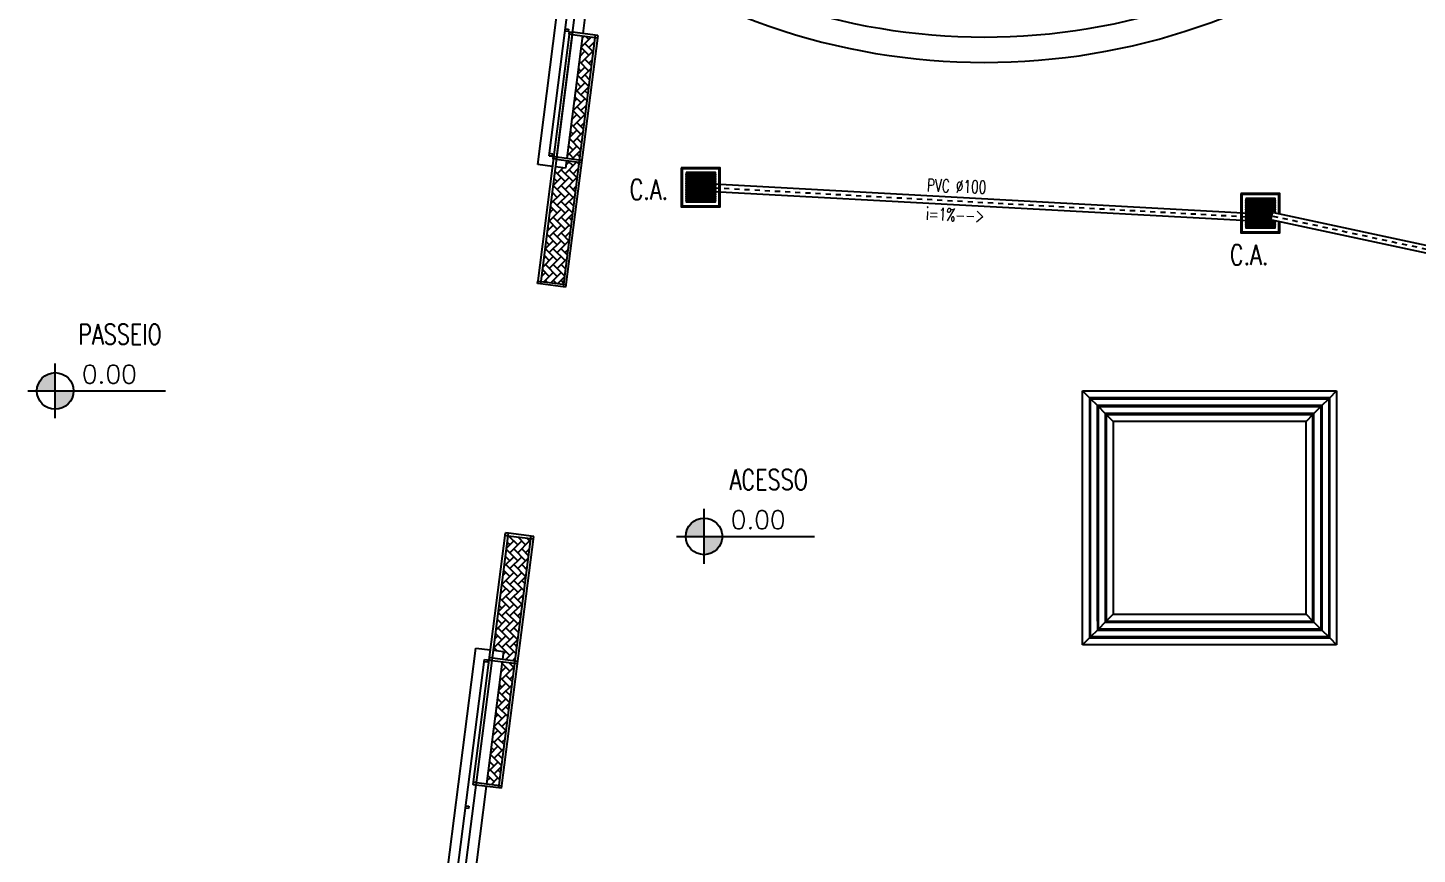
# Model space of a CAD drawing. Header units: inches. Extents: x 542650 to 544515, y 9574150 to 9574595.
# Drawn here: x 542741.05 to 542768.4, y 9574208.17 to 9574224.45 of the extents above; entities that cross this region are included whole.
import ezdxf
from ezdxf.enums import TextEntityAlignment as Align

# ---------------------------------------------------------------- set-up
doc = ezdxf.new("R2010")
doc.units = ezdxf.units.IN
doc.header["$MEASUREMENT"] = 0
doc.linetypes.add('DASHDOT', pattern=[1, 0.5, -0.25, 0, -0.25])
for name, color, linetype in [('EIXO', 8, 'Continuous'), ('I-ARQ', 8, 'Continuous'), ('I-NORMO_ARQ', 8, 'Continuous'), ('I-NORMO_INST', 4, 'Continuous'), ('I-PLUVIAL', 90, 'Continuous')]:
    doc.layers.add(name, color=color, linetype=linetype)
doc.styles.add('125', font='ROMANS.SHX', dxfattribs={"width": 0.7, "height": 0.25})
doc.styles.add('50', font='ROMANS.SHX', dxfattribs={"width": 0.7, "height": 0.1})
doc.styles.add('ROMANS', font='romans', dxfattribs={"height": 0.2})

# ---------------------------------------------------------------- blocks, each defined once
blk = doc.blocks.new('*U26')
at = {"color": 2}
blk.add_wipeout([(0.079, 0.008), (1.213, -10.594), (1.055, -10.611), (-0.079, -0.008)], dxfattribs=at)
for p, q in [((0.075, 0.008), (1.208, -10.594)), ((-0.075, -0.008), (1.059, -10.61))]:
    blk.add_line(p, q)
at = {"layer": 'EIXO', "linetype": 'DASHDOT', "ltscale": 0.01}
blk.add_line((0, 0), (1.134, -10.602), dxfattribs=at)
blk = doc.blocks.new('CAG')
at = {"color": 2, "ltscale": 0.5}
blk.add_wipeout([(-0.302, 0.302), (-0.302, -0.302), (0.302, -0.302), (0.302, 0.302)], dxfattribs=at)
at = {"ltscale": 0.5}
blk.add_lwpolyline([(-0.4, 0.4), (-0.4, -0.4), (0.4, -0.4), (0.4, 0.4)], close=True, dxfattribs=at)
at = {"color": 8, "ltscale": 0.5}
for points in [[(-0.38, 0.38), (-0.38, -0.38), (0.38, -0.38), (0.38, 0.38)], [(-0.3, 0.3), (-0.3, -0.3), (0.3, -0.3), (0.3, 0.3)], [(-0.3, 0.26875), (0.3, 0.26875), (0.3, 0.25625), (-0.3, 0.25625)], [(-0.3, 0.23125), (0.3, 0.23125), (0.3, 0.21875), (-0.3, 0.21875)], [(-0.3, 0.19375), (0.3, 0.19375), (0.3, 0.18125), (-0.3, 0.18125)], [(-0.3, 0.15625), (0.3, 0.15625), (0.3, 0.14375), (-0.3, 0.14375)], [(-0.3, 0.11875), (0.3, 0.11875), (0.3, 0.10625), (-0.3, 0.10625)], [(-0.3, 0.08125), (0.3, 0.08125), (0.3, 0.06875), (-0.3, 0.06875)], [(-0.3, 0.04375), (0.3, 0.04375), (0.3, 0.03125), (-0.3, 0.03125)], [(-0.3, 0.00625), (0.3, 0.00625), (0.3, -0.00625), (-0.3, -0.00625)], [(-0.3, -0.03125), (0.3, -0.03125), (0.3, -0.04375), (-0.3, -0.04375)], [(-0.3, -0.06875), (0.3, -0.06875), (0.3, -0.08125), (-0.3, -0.08125)], [(-0.3, -0.10625), (0.3, -0.10625), (0.3, -0.11875), (-0.3, -0.11875)], [(-0.3, -0.14375), (0.3, -0.14375), (0.3, -0.15625), (-0.3, -0.15625)], [(-0.3, -0.18125), (0.3, -0.18125), (0.3, -0.19375), (-0.3, -0.19375)], [(-0.3, -0.21875), (0.3, -0.21875), (0.3, -0.23125), (-0.3, -0.23125)], [(-0.3, -0.25625), (0.3, -0.25625), (0.3, -0.26875), (-0.3, -0.26875)]]:
    blk.add_lwpolyline(points, close=True, dxfattribs=at)
blk = doc.blocks.new('*U56')
at = {"color": 2}
blk.add_wipeout([(0.077, 0.021), (3.496, -12.638), (3.342, -12.679), (-0.077, -0.021)], dxfattribs=at)
for p, q in [((0.072, 0.02), (3.491, -12.639)), ((-0.072, -0.02), (3.346, -12.678))]:
    blk.add_line(p, q)
at = {"layer": 'EIXO', "linetype": 'DASHDOT', "ltscale": 0.01}
blk.add_line((0, 0), (3.419, -12.658), dxfattribs=at)

msp = doc.modelspace()

# ---------------------------------------------------------------- hatches: boundary and pattern name
at = {"layer": 'I-ARQ'}
h = msp.add_hatch(color=256, dxfattribs=at)
h.paths.add_polyline_path([(542741.946, 9574217.293), (542741.586, 9574217.293), (542741.586, 9574216.933, 0.414214)])
h.paths.add_polyline_path([(542741.586, 9574217.653, 0.414214), (542741.226, 9574217.293), (542741.586, 9574217.293)])
h = msp.add_hatch(color=256, dxfattribs=at)
h.paths.add_polyline_path([(542754.722, 9574214.427), (542754.362, 9574214.427), (542754.362, 9574214.067, 0.414214)])
h.paths.add_polyline_path([(542754.362, 9574214.787, 0.414214), (542754.002, 9574214.427), (542754.362, 9574214.427)])

# ---------------------------------------------------------------- linework, layer by layer
for p, q in [((542751.087, 9574221.75), (542755.46, 9574255.928)), ((542751.311, 9574221.923), (542755.659, 9574255.903)), ((542751.46, 9574221.904), (542755.808, 9574255.884)), ((542752.323, 9574227.072), (542751.972, 9574224.334)), ((542751.625, 9574224.378), (542751.631, 9574224.428)), ((542751.631, 9574224.428), (542751.691, 9574224.42)), ((542751.691, 9574224.42), (542751.685, 9574224.371)), ((542751.714, 9574224.367), (542751.08, 9574219.407)), ((542751.774, 9574224.359), (542751.139, 9574219.4)), ((542752.22, 9574224.302), (542751.586, 9574219.343)), ((542751.685, 9574224.371), (542751.625, 9574224.378)), ((542752.27, 9574224.296), (542751.635, 9574219.336)), ((542751.966, 9574224.284), (542751.658, 9574221.879)), ((542751.767, 9574224.31), (542752.263, 9574224.246)), ((542752.27, 9574224.296), (542751.774, 9574224.359)), ((542751.937, 9574224.06), (542752.139, 9574224.262)), ((542751.96, 9574224.238), (542752.001, 9574224.28)), ((542752.015, 9574224.138), (542752.178, 9574223.975)), ((542752.033, 9574224.276), (542752.093, 9574224.216)), ((542752.093, 9574224.06), (542752.203, 9574224.171)), ((542752.171, 9574224.138), (542752.196, 9574224.113)), ((542752.212, 9574224.253), (542752.214, 9574224.251)), ((542751.914, 9574223.882), (542752.015, 9574223.983)), ((542751.92, 9574223.923), (542751.937, 9574223.905)), ((542751.937, 9574224.061), (542752.093, 9574223.905)), ((542751.937, 9574223.749), (542752.171, 9574223.983)), ((542751.869, 9574223.525), (542752.015, 9574223.672)), ((542751.884, 9574223.647), (542751.937, 9574223.594)), ((542751.902, 9574223.785), (542752.093, 9574223.594)), ((542751.937, 9574223.438), (542752.135, 9574223.636)), ((542752.015, 9574223.827), (542752.143, 9574223.699)), ((542752.093, 9574223.749), (542752.158, 9574223.814)), ((542751.823, 9574223.168), (542752.015, 9574223.36)), ((542751.846, 9574223.347), (542751.86, 9574223.36)), ((542751.849, 9574223.371), (542751.937, 9574223.283)), ((542751.867, 9574223.509), (542752.09, 9574223.286)), ((542752.015, 9574223.516), (542752.108, 9574223.423)), ((542752.093, 9574223.438), (542752.112, 9574223.457)), ((542751.782, 9574222.816), (542752.015, 9574223.049)), ((542751.8, 9574222.99), (542751.86, 9574223.049)), ((542751.814, 9574223.095), (542751.937, 9574222.971)), ((542751.86, 9574223.205), (542752.055, 9574223.01)), ((542751.937, 9574223.127), (542752.089, 9574223.279)), ((542752.015, 9574223.205), (542752.072, 9574223.148)), ((542751.778, 9574222.819), (542751.937, 9574222.66)), ((542751.86, 9574222.894), (542752.019, 9574222.734)), ((542751.937, 9574222.816), (542752.044, 9574222.922)), ((542752.015, 9574222.894), (542752.037, 9574222.872)), ((542751.743, 9574222.544), (542751.937, 9574222.349)), ((542751.755, 9574222.633), (542751.86, 9574222.738)), ((542751.761, 9574222.681), (542751.782, 9574222.66)), ((542751.782, 9574222.505), (542752.015, 9574222.738)), ((542751.86, 9574222.583), (542751.984, 9574222.458)), ((542751.937, 9574222.505), (542751.998, 9574222.565)), ((542751.708, 9574222.268), (542751.931, 9574222.044)), ((542751.709, 9574222.276), (542751.86, 9574222.427)), ((542751.725, 9574222.406), (542751.782, 9574222.349)), ((542751.782, 9574222.194), (542751.975, 9574222.387)), ((542751.86, 9574222.271), (542751.949, 9574222.182)), ((542751.311, 9574221.923), (542751.317, 9574221.973)), ((542751.317, 9574221.973), (542751.377, 9574221.965)), ((542751.377, 9574221.965), (542751.37, 9574221.916)), ((542751.663, 9574221.919), (542751.86, 9574222.116)), ((542751.686, 9574222.098), (542751.704, 9574222.116)), ((542751.69, 9574222.13), (542751.782, 9574222.038)), ((542751.704, 9574221.96), (542751.804, 9574221.86)), ((542751.782, 9574221.883), (542751.929, 9574222.03)), ((542751.86, 9574221.96), (542751.914, 9574221.906)), ((542751.937, 9574222.194), (542751.952, 9574222.208)), ((542751.375, 9574221.714), (542751.087, 9574221.75)), ((542751.311, 9574221.923), (542751.46, 9574221.904)), ((542751.37, 9574221.916), (542751.311, 9574221.923)), ((542751.432, 9574221.688), (542751.448, 9574221.704)), ((542751.633, 9574221.681), (542751.434, 9574221.706)), ((542751.453, 9574221.855), (542751.949, 9574221.791)), ((542751.46, 9574221.904), (542751.952, 9574221.841)), ((542751.471, 9574221.571), (542751.586, 9574221.687)), ((542751.626, 9574221.571), (542751.858, 9574221.803)), ((542751.652, 9574221.829), (542751.633, 9574221.681)), ((542751.64, 9574221.741), (542751.704, 9574221.805)), ((542751.683, 9574221.825), (542751.782, 9574221.727)), ((542751.782, 9574221.571), (542751.884, 9574221.673)), ((542751.862, 9574221.803), (542751.896, 9574221.768)), ((542751.386, 9574221.331), (542751.549, 9574221.494)), ((542751.406, 9574221.481), (542751.471, 9574221.416)), ((542751.423, 9574221.619), (542751.626, 9574221.416)), ((542751.471, 9574221.26), (542751.704, 9574221.494)), ((542751.549, 9574221.649), (542751.782, 9574221.416)), ((542751.626, 9574221.26), (542751.86, 9574221.494)), ((542751.704, 9574221.649), (542751.861, 9574221.493)), ((542751.86, 9574221.649), (542751.878, 9574221.631)), ((542751.341, 9574220.975), (542751.549, 9574221.182)), ((542751.364, 9574221.153), (542751.393, 9574221.182)), ((542751.37, 9574221.205), (542751.471, 9574221.105)), ((542751.393, 9574221.338), (542751.626, 9574221.105)), ((542751.471, 9574220.949), (542751.704, 9574221.182)), ((542751.549, 9574221.338), (542751.782, 9574221.105)), ((542751.626, 9574220.949), (542751.815, 9574221.138)), ((542751.704, 9574221.338), (542751.825, 9574221.217)), ((542751.782, 9574221.26), (542751.838, 9574221.316)), ((542751.315, 9574220.638), (542751.549, 9574220.871)), ((542751.318, 9574220.796), (542751.393, 9574220.871)), ((542751.335, 9574220.929), (542751.471, 9574220.794)), ((542751.393, 9574221.027), (542751.626, 9574220.794)), ((542751.471, 9574220.638), (542751.704, 9574220.871)), ((542751.549, 9574221.027), (542751.772, 9574220.803)), ((542751.704, 9574221.027), (542751.79, 9574220.941)), ((542751.782, 9574220.949), (542751.792, 9574220.96)), ((542751.3, 9574220.654), (542751.471, 9574220.482)), ((542751.393, 9574220.716), (542751.626, 9574220.482)), ((542751.549, 9574220.716), (542751.737, 9574220.527)), ((542751.626, 9574220.638), (542751.77, 9574220.781)), ((542751.704, 9574220.716), (542751.755, 9574220.665)), ((542751.264, 9574220.378), (542751.471, 9574220.171)), ((542751.272, 9574220.439), (542751.393, 9574220.56)), ((542751.282, 9574220.516), (542751.315, 9574220.482)), ((542751.315, 9574220.327), (542751.549, 9574220.56)), ((542751.393, 9574220.405), (542751.626, 9574220.171)), ((542751.471, 9574220.327), (542751.704, 9574220.56)), ((542751.549, 9574220.405), (542751.702, 9574220.251)), ((542751.626, 9574220.327), (542751.724, 9574220.425)), ((542751.704, 9574220.405), (542751.719, 9574220.389)), ((542751.227, 9574220.083), (542751.393, 9574220.249)), ((542751.237, 9574220.094), (542751.471, 9574219.86)), ((542751.247, 9574220.24), (542751.315, 9574220.171)), ((542751.315, 9574220.016), (542751.549, 9574220.249)), ((542751.393, 9574220.094), (542751.626, 9574219.86)), ((542751.471, 9574220.016), (542751.701, 9574220.246)), ((542751.549, 9574220.094), (542751.667, 9574219.976)), ((542751.626, 9574220.016), (542751.678, 9574220.068)), ((542751.181, 9574219.726), (542751.393, 9574219.938)), ((542751.204, 9574219.904), (542751.237, 9574219.938)), ((542751.211, 9574219.964), (542751.315, 9574219.86)), ((542751.237, 9574219.782), (542751.471, 9574219.549)), ((542751.315, 9574219.705), (542751.549, 9574219.938)), ((542751.393, 9574219.782), (542751.614, 9574219.562)), ((542751.471, 9574219.705), (542751.656, 9574219.889)), ((542751.549, 9574219.782), (542751.631, 9574219.7)), ((542751.158, 9574219.548), (542751.237, 9574219.627)), ((542751.158, 9574219.55), (542751.16, 9574219.549)), ((542751.176, 9574219.688), (542751.315, 9574219.549)), ((542751.208, 9574219.442), (542751.393, 9574219.627)), ((542751.346, 9574219.424), (542751.549, 9574219.627)), ((542751.483, 9574219.406), (542751.61, 9574219.533)), ((542751.626, 9574219.705), (542751.633, 9574219.711)), ((542751.635, 9574219.336), (542751.139, 9574219.4)), ((542751.146, 9574219.449), (542751.642, 9574219.386)), ((542751.237, 9574219.471), (542751.276, 9574219.433)), ((542751.393, 9574219.471), (542751.454, 9574219.41)), ((542751.549, 9574219.471), (542751.596, 9574219.424)), ((542741.586, 9574216.753), (542741.586, 9574217.833)), ((542741.046, 9574217.293), (542743.759, 9574217.293)), ((542754.362, 9574213.887), (542754.362, 9574214.967)), ((542749.817, 9574209.538), (542750.451, 9574214.498)), ((542749.876, 9574209.53), (542750.511, 9574214.49)), ((542750.323, 9574209.473), (542750.957, 9574214.433)), ((542750.372, 9574209.467), (542751.007, 9574214.426)), ((542750.473, 9574214.196), (542750.615, 9574214.338)), ((542750.488, 9574214.309), (542750.537, 9574214.26)), ((542750.505, 9574214.44), (542751.001, 9574214.377)), ((542751.007, 9574214.426), (542750.511, 9574214.49)), ((542750.514, 9574214.439), (542750.693, 9574214.26)), ((542750.537, 9574214.415), (542750.556, 9574214.434)), ((542750.537, 9574214.104), (542750.771, 9574214.338)), ((542750.692, 9574214.416), (542750.849, 9574214.26)), ((542750.693, 9574214.415), (542750.694, 9574214.416)), ((542750.693, 9574214.104), (542750.926, 9574214.338)), ((542750.87, 9574214.393), (542750.943, 9574214.321)), ((542753.822, 9574214.427), (542756.535, 9574214.427)), ((542750.428, 9574213.839), (542750.615, 9574214.027)), ((542750.45, 9574214.017), (542750.46, 9574214.027)), ((542750.453, 9574214.034), (542750.537, 9574213.949)), ((542750.47, 9574214.172), (542750.693, 9574213.949)), ((542750.537, 9574213.793), (542750.771, 9574214.027)), ((542750.615, 9574214.182), (542750.849, 9574213.949)), ((542750.771, 9574214.182), (542750.908, 9574214.045)), ((542750.849, 9574214.104), (542750.925, 9574214.181)), ((542750.417, 9574213.758), (542750.537, 9574213.638)), ((542750.46, 9574213.871), (542750.693, 9574213.638)), ((542750.615, 9574213.871), (542750.849, 9574213.638)), ((542750.693, 9574213.793), (542750.902, 9574214.003)), ((542750.771, 9574213.871), (542750.872, 9574213.769)), ((542750.849, 9574213.793), (542750.879, 9574213.824)), ((542750.382, 9574213.482), (542750.615, 9574213.715)), ((542750.382, 9574213.482), (542750.537, 9574213.327)), ((542750.405, 9574213.661), (542750.46, 9574213.715)), ((542750.46, 9574213.56), (542750.693, 9574213.327)), ((542750.537, 9574213.482), (542750.771, 9574213.715)), ((542750.615, 9574213.56), (542750.819, 9574213.356)), ((542750.693, 9574213.482), (542750.857, 9574213.646)), ((542750.771, 9574213.56), (542750.837, 9574213.493)), ((542750.347, 9574213.206), (542750.537, 9574213.015)), ((542750.359, 9574213.304), (542750.46, 9574213.404)), ((542750.364, 9574213.344), (542750.382, 9574213.327)), ((542750.382, 9574213.171), (542750.615, 9574213.404)), ((542750.46, 9574213.249), (542750.693, 9574213.015)), ((542750.537, 9574213.171), (542750.771, 9574213.404)), ((542750.615, 9574213.249), (542750.784, 9574213.08)), ((542750.693, 9574213.171), (542750.811, 9574213.289)), ((542750.771, 9574213.249), (542750.802, 9574213.218)), ((542750.311, 9574212.93), (542750.537, 9574212.704)), ((542750.314, 9574212.947), (542750.46, 9574213.093)), ((542750.329, 9574213.068), (542750.382, 9574213.015)), ((542750.382, 9574212.86), (542750.615, 9574213.093)), ((542750.46, 9574212.938), (542750.693, 9574212.704)), ((542750.537, 9574212.86), (542750.771, 9574213.093)), ((542750.615, 9574212.938), (542750.749, 9574212.804)), ((542750.693, 9574212.86), (542750.765, 9574212.932)), ((542750.268, 9574212.59), (542750.46, 9574212.782)), ((542750.291, 9574212.769), (542750.304, 9574212.782)), ((542750.294, 9574212.792), (542750.382, 9574212.704)), ((542750.382, 9574212.549), (542750.615, 9574212.782)), ((542750.537, 9574212.549), (542750.742, 9574212.754)), ((542750.226, 9574212.238), (542750.46, 9574212.471)), ((542750.245, 9574212.412), (542750.304, 9574212.471)), ((542750.258, 9574212.517), (542750.382, 9574212.393)), ((542750.304, 9574212.626), (542750.537, 9574212.393)), ((542750.382, 9574212.238), (542750.615, 9574212.471)), ((542750.46, 9574212.626), (542750.693, 9574212.393)), ((542750.537, 9574212.238), (542750.697, 9574212.397)), ((542750.615, 9574212.626), (542750.714, 9574212.528)), ((542750.693, 9574212.549), (542750.72, 9574212.575)), ((542743.71, 9574164.095), (542749.869, 9574212.228)), ((542749.869, 9574212.228), (542750.156, 9574212.191)), ((542750.216, 9574212.184), (542750.414, 9574212.158)), ((542750.223, 9574212.241), (542750.29, 9574212.174)), ((542750.304, 9574212.315), (542750.537, 9574212.082)), ((542750.414, 9574212.158), (542750.395, 9574212.01)), ((542750.408, 9574212.108), (542750.46, 9574212.16)), ((542750.457, 9574212.002), (542750.615, 9574212.16)), ((542750.46, 9574212.315), (542750.661, 9574212.114)), ((542750.615, 9574212.315), (542750.678, 9574212.252)), ((542743.887, 9574163.903), (542750.042, 9574212.004)), ((542744.058, 9574164.06), (542750.19, 9574211.985)), ((542750.035, 9574211.955), (542750.042, 9574212.004)), ((542750.095, 9574211.947), (542750.035, 9574211.955)), ((542750.042, 9574212.004), (542750.19, 9574211.985)), ((542750.042, 9574212.004), (542750.101, 9574211.997)), ((542750.389, 9574211.96), (542750.081, 9574209.555)), ((542750.101, 9574211.997), (542750.095, 9574211.947)), ((542750.19, 9574211.985), (542750.683, 9574211.922)), ((542750.197, 9574212.035), (542750.693, 9574211.971)), ((542750.362, 9574211.751), (542750.46, 9574211.849)), ((542750.382, 9574211.615), (542750.615, 9574211.849)), ((542750.384, 9574211.924), (542750.537, 9574211.771)), ((542750.385, 9574211.93), (542750.412, 9574211.957)), ((542750.46, 9574212.004), (542750.463, 9574212.001)), ((542750.521, 9574211.943), (542750.625, 9574211.838)), ((542750.537, 9574211.926), (542750.55, 9574211.939)), ((542750.595, 9574211.984), (542750.651, 9574212.04)), ((542750.615, 9574212.004), (542750.641, 9574211.978)), ((542750.349, 9574211.648), (542750.537, 9574211.46)), ((542750.367, 9574211.786), (542750.382, 9574211.771)), ((542750.46, 9574211.693), (542750.59, 9574211.563)), ((542750.537, 9574211.615), (542750.606, 9574211.683)), ((542750.314, 9574211.372), (542750.537, 9574211.149)), ((542750.316, 9574211.394), (542750.46, 9574211.538)), ((542750.331, 9574211.51), (542750.382, 9574211.46)), ((542750.382, 9574211.304), (542750.583, 9574211.505)), ((542750.46, 9574211.382), (542750.555, 9574211.287)), ((542750.537, 9574211.304), (542750.56, 9574211.327)), ((542750.271, 9574211.038), (542750.46, 9574211.226)), ((542750.294, 9574211.216), (542750.304, 9574211.226)), ((542750.296, 9574211.234), (542750.382, 9574211.149)), ((542750.304, 9574211.071), (542750.502, 9574210.873)), ((542750.382, 9574210.993), (542750.537, 9574211.148)), ((542750.46, 9574211.071), (542750.519, 9574211.011)), ((542750.226, 9574210.682), (542750.46, 9574210.915)), ((542750.248, 9574210.859), (542750.304, 9574210.915)), ((542750.261, 9574210.959), (542750.382, 9574210.838)), ((542750.304, 9574210.76), (542750.467, 9574210.597)), ((542750.382, 9574210.682), (542750.491, 9574210.792)), ((542750.46, 9574210.76), (542750.484, 9574210.735)), ((542750.202, 9574210.503), (542750.304, 9574210.604)), ((542750.208, 9574210.545), (542750.226, 9574210.526)), ((542750.225, 9574210.683), (542750.382, 9574210.526)), ((542750.226, 9574210.371), (542750.46, 9574210.604)), ((542750.157, 9574210.146), (542750.304, 9574210.293)), ((542750.172, 9574210.269), (542750.226, 9574210.215)), ((542750.19, 9574210.407), (542750.382, 9574210.215)), ((542750.226, 9574210.06), (542750.423, 9574210.256)), ((542750.304, 9574210.449), (542750.431, 9574210.321)), ((542750.382, 9574210.371), (542750.446, 9574210.435)), ((542750.111, 9574209.789), (542750.304, 9574209.982)), ((542750.134, 9574209.967), (542750.148, 9574209.982)), ((542750.137, 9574209.993), (542750.226, 9574209.904)), ((542750.155, 9574210.131), (542750.378, 9574209.908)), ((542750.304, 9574210.137), (542750.396, 9574210.046)), ((542750.382, 9574210.06), (542750.4, 9574210.078)), ((542750.088, 9574209.611), (542750.148, 9574209.671)), ((542750.102, 9574209.717), (542750.226, 9574209.593)), ((542750.148, 9574209.826), (542750.343, 9574209.632)), ((542750.176, 9574209.542), (542750.304, 9574209.671)), ((542750.226, 9574209.749), (542750.377, 9574209.9)), ((542750.304, 9574209.826), (542750.361, 9574209.77)), ((542750.075, 9574209.505), (542749.691, 9574206.508)), ((542750.372, 9574209.467), (542749.876, 9574209.53)), ((542749.883, 9574209.58), (542750.379, 9574209.516)), ((542750.314, 9574209.525), (542750.332, 9574209.543)), ((542749.667, 9574209.073), (542749.673, 9574209.122)), ((542749.673, 9574209.122), (542749.732, 9574209.115)), ((542749.732, 9574209.115), (542749.726, 9574209.065)), ((542749.726, 9574209.065), (542749.667, 9574209.073))]:
    msp.add_line(p, q, dxfattribs=at)
at = {"layer": 'I-ARQ', "ltscale": 10}
for p, q in [((542761.951, 9574217.158), (542761.816, 9574217.293)), ((542761.816, 9574212.293), (542761.816, 9574217.293)), ((542761.816, 9574217.293), (542766.816, 9574217.293)), ((542766.371, 9574217.293), (542766.506, 9574217.293)), ((542766.526, 9574217.293), (542766.661, 9574217.293)), ((542766.681, 9574217.158), (542766.816, 9574217.293)), ((542766.681, 9574217.293), (542766.816, 9574217.293)), ((542766.816, 9574217.293), (542766.816, 9574217.158)), ((542766.816, 9574217.293), (542766.816, 9574212.293)), ((542766.681, 9574217.158), (542761.951, 9574217.158)), ((542761.951, 9574217.158), (542761.951, 9574212.428)), ((542762.106, 9574217.003), (542761.971, 9574217.138)), ((542761.971, 9574212.448), (542761.971, 9574217.138)), ((542761.971, 9574217.138), (542766.661, 9574217.138)), ((542766.526, 9574217.003), (542766.661, 9574217.138)), ((542766.661, 9574217.138), (542766.661, 9574212.448)), ((542766.681, 9574212.428), (542766.681, 9574217.158)), ((542762.106, 9574212.758), (542762.106, 9574217.003)), ((542762.106, 9574217.003), (542766.351, 9574217.003)), ((542766.526, 9574217.003), (542762.106, 9574217.003)), ((542762.106, 9574217.003), (542762.106, 9574212.583)), ((542762.261, 9574216.848), (542762.126, 9574216.983)), ((542762.126, 9574212.603), (542762.126, 9574216.983)), ((542762.126, 9574216.983), (542766.506, 9574216.983)), ((542766.371, 9574216.848), (542762.261, 9574216.848)), ((542762.261, 9574216.848), (542762.261, 9574212.738)), ((542762.281, 9574216.828), (542762.416, 9574216.693)), ((542762.281, 9574212.758), (542762.281, 9574216.828)), ((542762.281, 9574216.828), (542766.351, 9574216.828)), ((542766.351, 9574216.828), (542762.281, 9574216.828)), ((542762.281, 9574216.828), (542762.281, 9574212.758)), ((542766.351, 9574216.828), (542766.216, 9574216.693)), ((542766.351, 9574212.758), (542766.351, 9574216.828)), ((542766.371, 9574216.848), (542766.506, 9574216.983)), ((542766.371, 9574212.738), (542766.371, 9574216.848)), ((542766.391, 9574217.003), (542766.526, 9574217.003)), ((542766.506, 9574216.983), (542766.506, 9574212.603)), ((542766.526, 9574212.583), (542766.526, 9574217.003)), ((542766.526, 9574217.003), (542766.526, 9574212.583)), ((542766.216, 9574216.693), (542762.416, 9574216.693)), ((542762.416, 9574216.693), (542762.416, 9574212.893)), ((542766.216, 9574212.893), (542766.216, 9574216.693)), ((542761.816, 9574212.758), (542761.816, 9574212.893)), ((542762.261, 9574212.738), (542762.126, 9574212.603)), ((542762.261, 9574212.738), (542766.371, 9574212.738)), ((542762.261, 9574212.738), (542762.261, 9574212.738)), ((542762.281, 9574212.758), (542762.416, 9574212.893)), ((542762.281, 9574212.758), (542766.351, 9574212.758)), ((542762.416, 9574212.893), (542766.216, 9574212.893)), ((542762.416, 9574212.893), (542762.416, 9574212.893)), ((542766.351, 9574212.758), (542766.216, 9574212.893)), ((542766.371, 9574212.738), (542766.506, 9574212.603)), ((542761.951, 9574212.428), (542761.816, 9574212.293)), ((542761.816, 9574212.293), (542761.816, 9574212.428)), ((542761.951, 9574212.428), (542766.681, 9574212.428)), ((542762.106, 9574212.583), (542761.971, 9574212.448)), ((542766.661, 9574212.448), (542761.971, 9574212.448)), ((542762.106, 9574212.583), (542766.526, 9574212.583)), ((542766.506, 9574212.603), (542762.126, 9574212.603)), ((542762.126, 9574212.603), (542762.126, 9574212.603)), ((542766.526, 9574212.583), (542762.281, 9574212.583)), ((542766.526, 9574212.583), (542766.661, 9574212.448)), ((542766.681, 9574212.428), (542766.816, 9574212.293)), ((542761.951, 9574212.293), (542761.816, 9574212.293)), ((542766.816, 9574212.293), (542761.816, 9574212.293))]:
    msp.add_line(p, q, dxfattribs=at)
at = {"layer": 'I-ARQ'}
for points in [[(542751.708, 9574224.317), (542751.714, 9574224.367), (542751.774, 9574224.359), (542751.767, 9574224.31)], [(542751.394, 9574221.862), (542751.4, 9574221.912), (542751.46, 9574221.904), (542751.453, 9574221.855)], [(542751.08, 9574219.407), (542751.086, 9574219.457), (542751.146, 9574219.449), (542751.139, 9574219.4)], [(542750.451, 9574214.498), (542750.445, 9574214.448), (542750.505, 9574214.44), (542750.511, 9574214.49)], [(542750.137, 9574212.043), (542750.131, 9574211.993), (542750.19, 9574211.985), (542750.197, 9574212.035)], [(542749.823, 9574209.588), (542749.817, 9574209.538), (542749.876, 9574209.53), (542749.883, 9574209.58)]]:
    msp.add_lwpolyline(points, close=True, dxfattribs=at)
for centre in [(542741.586, 9574217.293), (542754.362, 9574214.427)]:
    msp.add_circle(centre, 0.36, dxfattribs=at)
for radius in [12.979, 12.479]:
    msp.add_arc((542759.89, 9574236.742), radius, 235, 28.9471, dxfattribs=at)

# ---------------------------------------------------------------- texts
at = {"layer": 'I-ARQ', "style": 'ROMANS', "width": 1}
for p in [(542742.113, 9574217.441), (542754.888, 9574214.575)]:
    msp.add_attdef('0.00', p, '', height=0.36, dxfattribs=at)
at = {"layer": 'I-NORMO_ARQ', "style": 'ROMANS', "width": 0.75}
for s, p in [('PASSEIO', (542742.862, 9574218.408)), ('ACESSO', (542755.637, 9574215.542))]:
    msp.add_text(s, height=0.4, dxfattribs=at).set_placement(p, align=Align.MIDDLE_CENTER)
at = {"layer": 'I-NORMO_INST', "style": '50', "width": 0.75}
msp.add_text('C.A.', height=0.4, dxfattribs=at).set_placement((542752.897, 9574221.06, 0.068))

# ---------------------------------------------------------------- next in the draw order: block references
at = {"layer": 'I-PLUVIAL', "xscale": -1, "rotation": 92.98698433023402}
msp.add_blockref('*U26', (542754.56, 9574221.295), dxfattribs=at)

# ---------------------------------------------------------------- next in the draw order: block references
at = {"layer": 'I-PLUVIAL', "xscale": 0.963779528525265, "yscale": 0.9637795422459021, "zscale": 0.963779528525265}
for p in [(542754.296, 9574221.304), (542765.316, 9574220.794)]:
    msp.add_blockref('CAG', p, dxfattribs=at)

# ---------------------------------------------------------------- next in the draw order: texts
at = {"layer": 'I-NORMO_INST', "ltscale": 0.05, "style": '125', "width": 0.7}
for s, rotation, p in [('PVC Ø100', 358.0243, (542758.747, 9574221.221)), (' i=1%%%-->', 357.4438, (542758.603, 9574220.667))]:
    msp.add_text(s, height=0.25, rotation=rotation, dxfattribs=at).set_placement(p)
at = {"layer": 'I-NORMO_INST', "style": '50', "width": 0.75}
msp.add_text('C.A.', height=0.4, dxfattribs=at).set_placement((542764.713, 9574219.773, 0.068))

# ---------------------------------------------------------------- next in the draw order: block references
at = {"layer": 'I-PLUVIAL', "xscale": -1, "rotation": 92.98698433023402}
msp.add_blockref('*U56', (542765.559, 9574220.737), dxfattribs=at)

doc.saveas('drawing.dxf')
